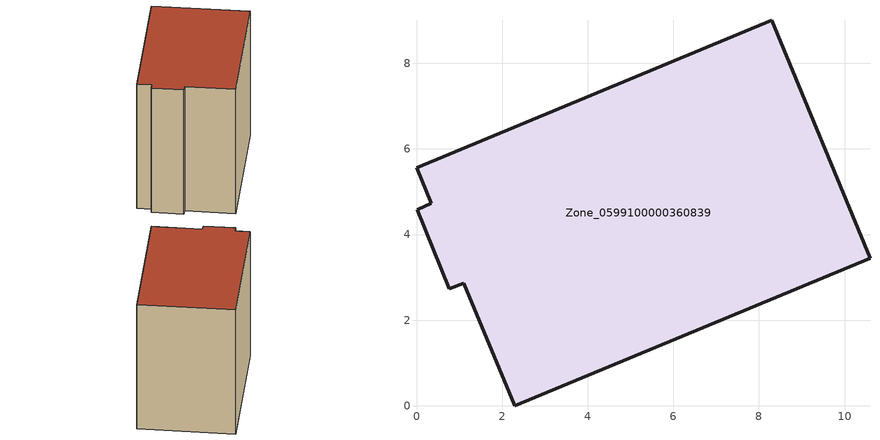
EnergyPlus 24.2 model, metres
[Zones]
Zone_0599100000360839
 floor ground (C_G): 0.77,2.74 0.02,4.58 0.34,4.73 0,5.57 8.3,9.01 10.59,3.44 2.29,0 1.1,2.86 z0
 wall outside (C_F): 0.02,4.58 0.77,2.74 1.1,2.86 2.29,0 10.59,3.44 8.3,9.01 0,5.57 0.34,4.73 0.02,4.58 z0:8.88
 roof outside (C_R): 8.3,9.01 0,5.57 0.34,4.73 0.02,4.58 0.77,2.74 1.1,2.86 2.29,0 10.59,3.44 z8.88
[BUILDING]
Pand.0599100000360839: North Axis=0; Terrain=City; Loads Convergence Tolerance Value=0.04; Temperature Convergence Tolerance Value=0.4; Solar Distribution=FullExterior; Maximum Number of Warmup Days=25; Minimum Number of Warmup Days=1
[Site:Location]
Rotterdam.The.Hague.AP_ZH_NLD Design_Conditions: Latitude=51.96; Longitude=4.45; Time Zone=1; Elevation=-4.5
[SITE:GROUNDTEMPERATURE:BUILDINGSURFACE]
18, 18, 18, 18, 18, 18, 18, 18, 18, 18, 18, 18
[MATERIAL] Thermal Absorptance=0.9; Solar Absorptance=0.7; Visible Absorptance=0.7
Name | Roughness | Thickness | Conductivity | Density | Specific Heat
G.TI.1992-2005 | MediumSmooth | 0.15 | 0.06 | 540 | 1210
F.TI.1992-2005 | Rough | 0.3 | 0.12 | 1920 | 840
R.TI.1992-2005 | MediumRough | 0.2 | 0.08 | 1500 | 1000
[CONSTRUCTION]
C_G: G.TI.1992-2005
C_F: F.TI.1992-2005
C_R: R.TI.1992-2005
[ZONE]
Zone_0599100000360839: Type=1; Multiplier=1; Ceiling Height=Autocalculate; Volume=Autocalculate; Floor Area=autocalculate; Part of Total Floor Area=Yes
[ZONEINFILTRATION:DESIGNFLOWRATE]
Infil_Zone_0599100000360839: Zone or ZoneList or Space or SpaceList=Zone_0599100000360839; Schedule=AlwaysOn; Design Flow Rate Calculation Method=Flow/Area; Flow Rate per Floor Area=0.0015; Constant Term Coefficient=1; Temperature Term Coefficient=0; Velocity Term Coefficient=0; Velocity Squared Term Coefficient=0
[HVACTEMPLATE:ZONE:IDEALLOADSAIRSYSTEM]
Zone_0599100000360839: Maximum Heating Supply Air Temperature=50; Minimum Cooling Supply Air Temperature=13; Maximum Heating Supply Air Humidity Ratio=0.0156; Minimum Cooling Supply Air Humidity Ratio=0.0077; Heating Limit=NoLimit; Cooling Limit=NoLimit; Dehumidification Control Type=ConstantSensibleHeatRatio; Cooling Sensible Heat Ratio=0.7; Dehumidification Setpoint=60; Humidification Control Type=None; Humidification Setpoint=30; Outdoor Air Method=None; Outdoor Air Flow Rate per Person=0.00944; Outdoor Air Flow Rate per Zone Floor Area=0; Outdoor Air Flow Rate per Zone=0; Demand Controlled Ventilation Type=None; Outdoor Air Economizer Type=NoEconomizer; Heat Recovery Type=None; Sensible Heat Recovery Effectiveness=0.7; Latent Heat Recovery Effectiveness=0.65
[ZONECONTROL:THERMOSTAT]
ThermostatControl_Zone_0599100000360839: Zone or ZoneList=Zone_0599100000360839; Control Type Schedule=DualSetpointControlType; Control 1=Thermostat_Zone_0599100000360839; Temperature Difference Between Cutout And Setpoint=0
[THERMOSTATSETPOINT:DUALSETPOINT]
Thermostat_Zone_0599100000360839: Heating Setpoint Temperature Schedule=HeatingSetpoint_Zone_0599100000360839; Cooling Setpoint Temperature Schedule=CoolingSetpoint_Zone_0599100000360839
[SCHEDULE:COMPACT]
HeatingSetpoint_Zone_0599100000360839: Through: 12/31, For: AllDays, Until: 24:00, 21
CoolingSetpoint_Zone_0599100000360839: Through: 12/31, For: AllDays, Until: 24:00, 24
DualSetpointControlType: Through: 12/31, For: AllDays, Until: 24:00, 4
AlwaysOn: Through: 12/31, For: AllDays, Until: 24:00, 1
